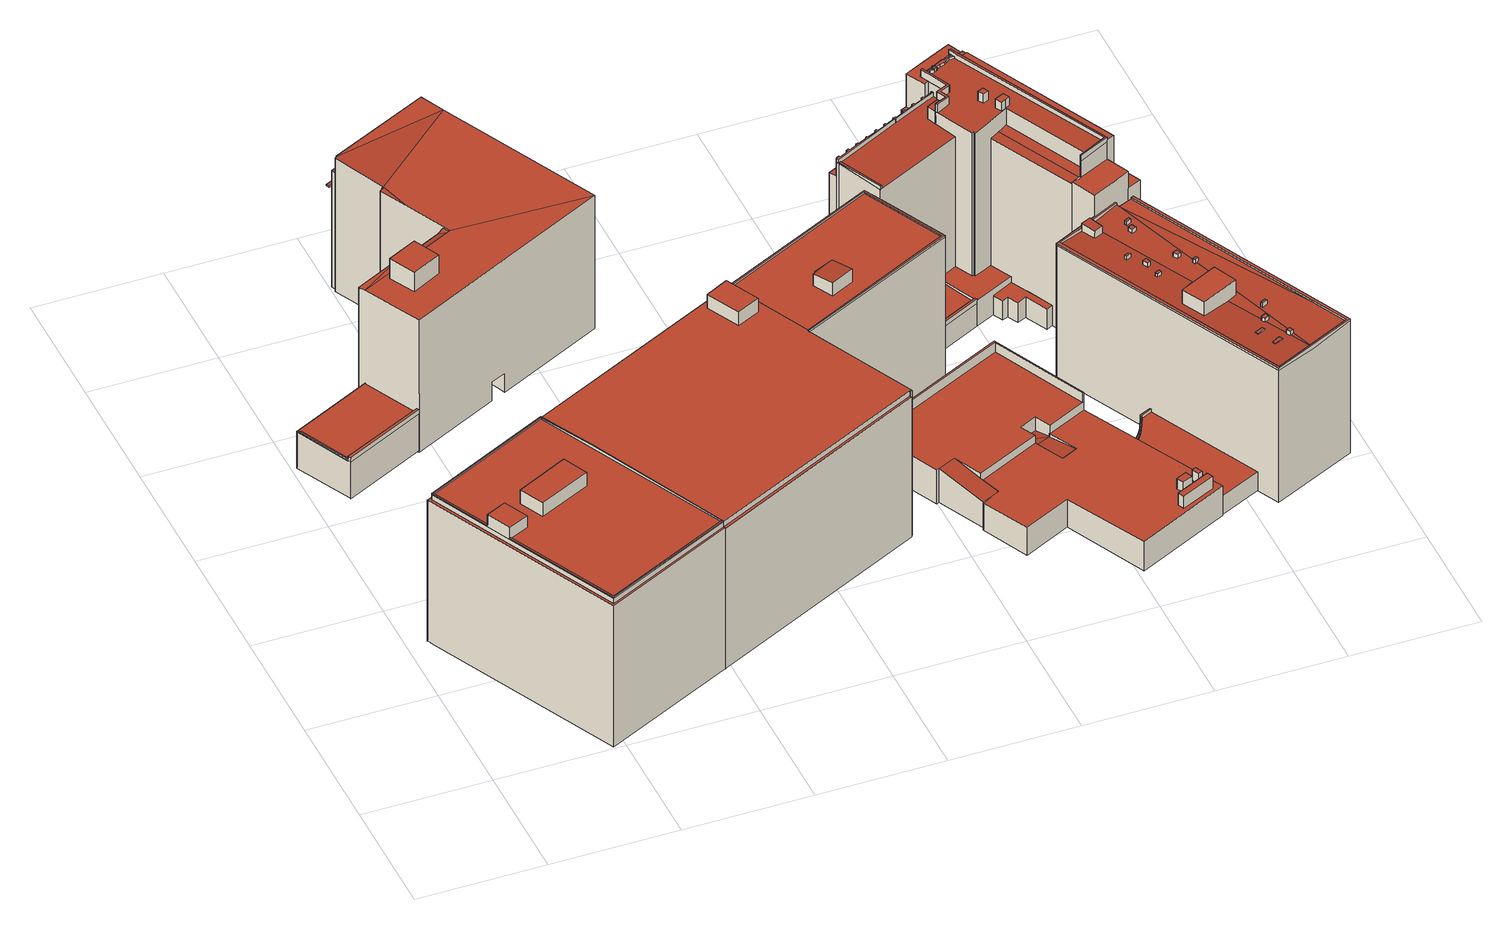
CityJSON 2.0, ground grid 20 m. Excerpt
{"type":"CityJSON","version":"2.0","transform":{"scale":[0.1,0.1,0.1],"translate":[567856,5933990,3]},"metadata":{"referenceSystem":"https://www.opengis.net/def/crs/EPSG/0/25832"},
"CityObjects":{
"building1":{"type":"Building","attributes":{"Grundfläche 2D":"801.345725","Grundhöhe NN":"3.437"},"geometry":[{"type":"Solid","lod":"3","boundaries":[[[[0,1,2,3,4,5]],[[6,7,0]],[[7,1,0]],[[8,7,6,9,10,11,12,13]],[[14,15,16,17]],[[18,19,20,21,22,23,24,25],[26,27,28,29]],[[30,31,32,33,34]],[[35,36,37,38,39,40,41,42,43,44,45,46]],[[47,48,3,2]],[[20,19,5,4]],[[0,5,19,18]],[[9,6,0,18,25]],[[10,9,25,24]],[[24,23,11,10]],[[49,50,13,12]],[[50,51,8,13]],[[51,52,1,7,8]],[[52,47,2,1]],[[17,16,26,29]],[[14,17,29,28]],[[15,14,28,27]],[[27,26,16,15]],[[31,21,20,4,3,32]],[[48,49,12,33,32,3]],[[12,11,23,22,30,34,33]],[[31,30,22,21]],[[45,44,53,54]],[[55,35,46,45,54,56]],[[57,58,38,37,36,35,55,59]],[[60,40,39,38,58,61]],[[41,40,60,62]],[[52,44,43,47]],[[49,48,47,43,42,50]],[[50,42,41,51]],[[52,51,41,62,53,44]],[[61,58,57,59,55,56,54,53,62,60]]]],"semantics":{"surfaces":[{"type":"RoofSurface"},{"type":"WallSurface"},{"type":"GroundSurface"}],"values":[[0,0,0,0,0,0,0,0,1,1,1,1,1,1,1,1,1,1,1,1,1,1,1,1,1,1,1,1,1,1,1,1,1,1,1,2]]}}]},
"building2":{"type":"Building","attributes":{"Grundfläche 2D":"142.630668","Grundhöhe NN":"3.582"},"children":["building2-1","building2-2"],"geometry":[{"type":"Solid","lod":"3","boundaries":[[[[63,64,65,66,67,68,69,70,71]],[[63,71,70,72,73]],[[64,63,73,74]],[[75,76,69,68,67,66,65,64,74,77]],[[70,69,76,72]],[[75,77,74,73,72,76]]]],"semantics":{"surfaces":[{"type":"RoofSurface"},{"type":"WallSurface"},{"type":"GroundSurface"}],"values":[[0,1,1,1,1,2]]}}]},
"building2-1":{"type":"BuildingInstallation","parents":["building2"],"geometry":[{"type":"MultiSurface","lod":"3","boundaries":[[[78,79,80,81]],[[81,80,82,66]],[[82,80,79,83,84]],[[66,67,78,81]]],"semantics":{"surfaces":[{"type":"RoofSurface"},{"type":"WallSurface"}],"values":[0,0,1,1]}}]},
"building2-2":{"type":"BuildingInstallation","parents":["building2"],"geometry":[{"type":"MultiSurface","lod":"3","boundaries":[[[85,86,87,88]],[[85,71,83,79,78,86]],[[67,68,69,87,86,78]],[[69,70,88,87]],[[70,71,85,88]]],"semantics":{"surfaces":[{"type":"RoofSurface"},{"type":"WallSurface"}],"values":[0,1,1,1,1]}}]},
"building3":{"type":"Building","attributes":{"Grundfläche 2D":"1343.329221","Grundhöhe NN":"3.470"},"geometry":[{"type":"Solid","lod":"3","boundaries":[[[[89,90,91,92]],[[93,94,95,96,52,51,97,98,99,100,101,102,103],[104,105,106,107]],[[108,41,40,109,110,111]],[[92,91,107,106]],[[89,92,106,105]],[[105,104,90,89]],[[104,107,91,90]],[[52,112,113,41,51]],[[51,41,108,97]],[[99,98,97,108,111,110]],[[99,110,114,115,100]],[[101,100,115,116]],[[102,101,116,117]],[[103,102,117,118]],[[93,103,118,119]],[[94,93,119,120]],[[95,94,120,121]],[[96,95,121,122]],[[52,96,122,112]],[[109,40,123,124]],[[109,124,114,110]],[[40,41,113,123]],[[114,124,123,113,112,122,121,120,119,118,117,116,115]]]],"semantics":{"surfaces":[{"type":"RoofSurface"},{"type":"WallSurface"},{"type":"GroundSurface"}],"values":[[0,0,0,1,1,1,1,1,1,1,1,1,1,1,1,1,1,1,1,1,1,1,2]]}}]},
"building4":{"type":"Building","attributes":{"Grundfläche 2D":"785.177639","Grundhöhe NN":"3.189"},"children":["building4-1"],"geometry":[{"type":"Solid","lod":"3","boundaries":[[[[125,126,127,128]],[[129,130,131,132]],[[129,132,133,134]],[[131,135,136]],[[136,137,138,131]],[[138,139,140,132,131]],[[141,142,143,140,139],[144,145,146,147,148,149,150]],[[141,151,152,142]],[[153,142,152]],[[154,155,156,157]],[[158,159,160,161]],[[162,163,164,165,166,167]],[[162,167,168]],[[145,144,150,149,126,125]],[[148,147,127,126,149]],[[128,127,147,146]],[[125,128,146,145]],[[161,160,169,170,171,172]],[[173,158,161,172,171,170,174,175]],[[158,173,175,174,176,159]],[[154,157,177,178]],[[155,154,178,179]],[[156,155,179,180]],[[181,182,183,184,185,186,163,162,168]],[[164,163,186,187]],[[134,159,176,188,129]],[[130,129,188,189]],[[131,130,189,190]],[[135,131,190,191]],[[136,135,191,192]],[[137,136,192,193]],[[137,193,194,195,181,168,167,139,138]],[[139,167,166,141]],[[141,166,165,151]],[[196,153,152,151,165,164,187]],[[143,142,153,196,197]],[[198,199,200,201,202,140,143,197]],[[156,180,169,160,133,132,140,202,177,157]],[[133,160,159,134]],[[185,184,203,204]],[[204,203,205,206,207,208]],[[207,206,199,198]],[[209,210,211,201,200,212]],[[210,209,195,194]],[[201,211,210,194,193,192,191,190,189,188,176,174,170,169,180,179,178,177,202]],[[185,204,208,207,198,197,196,187,186]],[[206,205,203,184,183,182,181,195,209,212,200,199]]]],"semantics":{"surfaces":[{"type":"RoofSurface"},{"type":"WallSurface"},{"type":"GroundSurface"},{"type":"OuterCeilingSurface"}],"values":[[0,0,0,0,0,0,0,0,0,0,0,0,0,1,1,1,1,1,1,1,1,1,1,1,1,1,1,1,1,1,1,1,1,1,1,1,1,1,1,1,1,1,1,1,2,2,3]]}}]},
"building4-1":{"type":"BuildingInstallation","parents":["building4"],"geometry":[{"type":"MultiSurface","lod":"3","boundaries":[[[213,173,172,214,215]],[[216,175,171,172,173,213]],[[171,217,214,172]],[[217,218,215,214]],[[218,216,213,215]],[[171,175,216,218,217]]],"semantics":{"surfaces":[{"type":"RoofSurface"},{"type":"WallSurface"},{"type":"OuterCeilingSurface"}],"values":[0,1,1,1,1,2]}}]},
"building5":{"type":"Building","attributes":{"Grundfläche 2D":"416.205429","Grundhöhe NN":"3.619"},"geometry":[{"type":"Solid","lod":"3","boundaries":[[[[219,220,221,222,223,224,225,226,227]],[[228,229,230,231,232]],[[228,232,233]],[[234,235,236,237],[238,239,240,241,242,243]],[[244,245,220,219]],[[246,244,219,227]],[[245,247,221,220]],[[247,236,222,221]],[[236,235,223,222]],[[235,234,224,223]],[[234,237,248,225,224]],[[248,249,226,225]],[[249,246,227,226]],[[232,231,238,243]],[[233,232,243,242]],[[228,233,242,241]],[[229,228,241,240]],[[230,229,240,239]],[[231,230,239,238]],[[237,236,247,250,251]],[[249,248,252,253]],[[248,237,251,252]],[[246,249,253,254]],[[244,246,254,255]],[[245,244,255,256]],[[247,245,256,250]],[[255,254,253,252,251,250,256]]]],"semantics":{"surfaces":[{"type":"RoofSurface"},{"type":"WallSurface"},{"type":"GroundSurface"}],"values":[[0,0,0,0,1,1,1,1,1,1,1,1,1,1,1,1,1,1,1,1,1,1,1,1,1,1,2]]}}]},
"building6":{"type":"Building","attributes":{"Grundfläche 2D":"929.506516","Grundhöhe NN":"3.513"},"children":["building6-1","building6-2","building6-3"],"geometry":[{"type":"Solid","lod":"3","boundaries":[[[[257,258,259,260,261,262]],[[263,264,265,266,267,268,269,270,271,272,273,274,275,276,277]],[[278,279,280,281,282,283,284,285,286,287,288,289,290]],[[291,265,292,280,279,293]],[[294,295,296,297]],[[298,299,297,300]],[[294,297,299]],[[301,302,262,261]],[[302,303,257,262]],[[303,288,258,257]],[[259,258,288,287]],[[260,259,287,286]],[[286,301,261,260]],[[293,279,304,305]],[[292,265,264]],[[306,268,267,266,291,293,305]],[[269,268,306,307]],[[270,269,307,308]],[[271,270,308,309]],[[272,271,309,310]],[[273,272,310,311]],[[274,300,297,275]],[[275,297,296,276]],[[276,296,295,277]],[[277,295,294,263]],[[291,266,265]],[[301,273,311,312,302]],[[303,302,312,313]],[[289,288,303,313,314]],[[290,289,314,315]],[[278,290,315,316]],[[278,316,304,279]],[[292,281,280]],[[281,292,264,263,282]],[[282,263,294,299,283]],[[283,299,298,284]],[[285,284,298,300,274]],[[301,286,285,274,273]],[[309,308,307,306,305,304,316,315,314,313,312,311,310]]]],"semantics":{"surfaces":[{"type":"RoofSurface"},{"type":"WallSurface"},{"type":"GroundSurface"}],"values":[[0,0,0,0,0,0,0,1,1,1,1,1,1,1,1,1,1,1,1,1,1,1,1,1,1,1,1,1,1,1,1,1,1,1,1,1,1,1,2]]}}]},
"building6-1":{"type":"BuildingInstallation","parents":["building6"],"geometry":[{"type":"MultiSurface","lod":"3","boundaries":[[[317,318,319,320]],[[320,319,321,322]],[[317,320,322,323]],[[318,317,323,324]],[[319,318,324,321]]],"semantics":{"surfaces":[{"type":"RoofSurface"},{"type":"WallSurface"}],"values":[0,1,1,1,1]}}]},
"building6-2":{"type":"BuildingInstallation","parents":["building6"],"geometry":[{"type":"MultiSurface","lod":"3","boundaries":[[[325,326,327,328]],[[326,325,329,330]],[[331,329,325,328]],[[330,332,327,326]],[[328,327,332,331]]],"semantics":{"surfaces":[{"type":"RoofSurface"},{"type":"WallSurface"}],"values":[0,1,1,1,1]}}]},
"building6-3":{"type":"BuildingInstallation","parents":["building6"],"geometry":[{"type":"MultiSurface","lod":"3","boundaries":[[[333,334,335,336]],[[336,335,337,338]],[[333,336,338,339]],[[334,333,339,340]],[[335,334,340,337]]],"semantics":{"surfaces":[{"type":"RoofSurface"},{"type":"WallSurface"}],"values":[0,1,1,1,1]}}]},
"building7":{"type":"Building","attributes":{"Grundfläche 2D":"132.238776","Grundhöhe NN":"3.675"},"children":["building7-1"],"geometry":[{"type":"Solid","lod":"3","boundaries":[[[[341,342,343,344,345,346,347,348,349,350,351,352,353,354,355]],[[341,355,356,357]],[[342,341,357,358]],[[343,342,358,359]],[[344,343,359,360]],[[345,344,360,361]],[[346,345,361,362]],[[347,346,362,363]],[[348,347,363,364]],[[349,348,364,365]],[[350,349,365,366]],[[352,351,350,366,367]],[[353,352,367,368]],[[355,354,353,368,356]],[[363,362,361,360,359,358,357,356,368,367,366,365,364]]]],"semantics":{"surfaces":[{"type":"RoofSurface"},{"type":"WallSurface"},{"type":"GroundSurface"}],"values":[[0,1,1,1,1,1,1,1,1,1,1,1,1,1,2]]}}]},
"building7-1":{"type":"BuildingInstallation","parents":["building7"],"geometry":[{"type":"MultiSurface","lod":"3","boundaries":[[[369,370,371,372,373,374,375,376,377,378,379,380,381,382,383,384,385,386,387,388,389,390]],[[355,341,379,378]],[[341,342,380,379]],[[342,343,381,380]],[[343,344,382,381]],[[344,345,383,382]],[[345,346,384,383]],[[346,347,385,384]],[[347,348,386,385]],[[348,349,387,386]],[[349,350,388,387]],[[350,351,389,388]],[[391,369,390,389,351,392]],[[370,369,391,393]],[[371,370,393,394]],[[372,371,394,395]],[[395,396,373,372]],[[396,397,374,373]],[[375,374,397,398]],[[376,375,398,399]],[[399,354,377,376]],[[354,355,378,377]]],"semantics":{"surfaces":[{"type":"RoofSurface"},{"type":"WallSurface"}],"values":[0,1,1,1,1,1,1,1,1,1,1,1,1,1,1,1,1,1,1,1,1,1]}}]},
"building8":{"type":"Building","attributes":{"Grundfläche 2D":"644.339561","Grundhöhe NN":"3.452"},"children":["building8-1","building8-2","building8-3","building8-4","building8-5","building8-6","building8-7","building8-8","building8-9"],"geometry":[{"type":"MultiSurface","lod":"3","boundaries":[[[400,401,402,403,404,405,406,407,408,409,410,411,412,413,414]],[[415,416,417,418]],[[419,420,421,422,423,424,425,426,427,428,429,430,431,432,433]],[[434,435,436,437,438,439,440,441,442,443,444]],[[445,446,447,448,449]],[[450,451,452,453,454,455]],[[453,452,454]],[[456,457,458]],[[459,460,461,462,463,464,465,466,458,457,467,468,469,470,471,472,473,474,475,476,477,478,479,480,481,482,483,484,485,486,487,488,489,490,491,453,454,452,492,493,494]],[[495,496,497,498,499,500]],[[501,502,503,504,505,506,507,508,509,510,511,512,513,514,515,516,517,518,519,520,521,522,523,524,525,526,527,528,529,530,531,532,533,534,535,536,537,538,539,540,541,542,543,544,545,546,547,548,549,550,551,552,553,554,555]],[[556,557,558,559,560,561,562,563,564,565,566,567,568,569,570,571,572,573,574,575,576,577,578,579,580,581,582,583,584,585,586,587,588,589,590,591,592,593,594,595,596,597,598,599,600,601,602,603,604,605,606]],[[607,608,609,610,611,612,613,614]],[[615,616,617,618,619,620,621,622]],[[623,624,625,626]],[[625,627,628,626]],[[406,405,425,424]],[[424,406,424,629]],[[406,424,445,449,408,407]],[[409,408,449,448,558,557]],[[557,556,410,409]],[[630,474,413,412,631]],[[632,631,412,411,410,556,633]],[[473,634,635,636,401,400,414]],[[402,428,427,403]],[[404,403,427,426]],[[419,433,418,417,637,615]],[[432,638,415,418,433]],[[638,639,416,415]],[[640,641,436,435]],[[437,436,641,450,642,643,644,454,453,491,490,489,441,440,439,438]],[[489,488,645,442,441]],[[645,646,443,442]],[[637,417,444,443,646]],[[647,648,640,435,434,444,417,416,639,649]],[[606,605,650,651]],[[606,651,652,633,556]],[[653,560,559,558,448,447,654]],[[561,560,653,655]],[[422,421,656,657]],[[423,422,657,658]],[[445,424,423,658,659,446]],[[447,446,659,654]],[[660,631,632,633,652,661]],[[630,631,660,662]],[[663,636,635,634,664,665]],[[421,420,666,656]],[[497,496,495,614,613]],[[614,495,667,668,607]],[[484,611,610,485]],[[623,626,628,487,486,609,608]],[[485,610,609,486]],[[487,628,627,488]],[[645,488,627,625,617]],[[645,617,616,646]],[[646,616,615,637]],[[429,428,402,640,648,647,669,431,430]],[[641,640,402,401]],[[641,401,636,663,670,450]],[[465,464,671,672]],[[469,468,673,674]],[[604,540,539,538,476,475,474,630,662,650,605]],[[451,450,670,675]],[[493,492,676,677]],[[456,458,678,679]],[[468,467,680,673]],[[452,451,675,681]],[[492,452,681,676]],[[459,494,493,677,682]],[[458,466,683,678]],[[460,459,682,684]],[[461,460,684,685]],[[671,464,463,462,461,685,686]],[[466,465,672,683]],[[467,456,679,680]],[[456,467,457]],[[470,469,674,687]],[[688,472,471,470,687,689]],[[473,472,688,664]],[[664,634,473]],[[477,476,538,537,478]],[[480,479,478,537,536,535]],[[534,482,481,480,535]],[[612,611,484,483,482,534,533,532]],[[500,499,498,690,691]],[[495,500,691,667]],[[692,619,618,617,625,624,693]],[[620,619,692,694]],[[621,620,694,666,420,622]],[[622,420,419,615]],[[693,624,623,608,607,668]],[[540,604,603,541]],[[541,603,602,542]],[[544,543,542,602,601,600]],[[544,600,599,545]],[[545,599,598,546]],[[546,598,597,547]],[[547,597,596,548]],[[548,596,595,549]],[[549,595,594,550]],[[550,594,593,551]],[[551,593,592,552]],[[552,592,591,553]],[[553,591,590,554]],[[554,590,589,555]],[[555,589,588,501]],[[501,588,587,502]],[[502,587,586,503]],[[503,586,585,504]],[[504,585,584,505]],[[505,584,583,506]],[[506,583,582,507]],[[507,582,581,508]],[[508,581,580,509]],[[509,580,579,510]],[[510,579,578,511]],[[511,578,577,512]],[[512,577,576,513]],[[513,576,575,514]],[[514,575,574,515]],[[515,574,573,516]],[[516,573,572,517]],[[517,572,571,518]],[[518,571,570,519]],[[519,570,569,520]],[[520,569,568,521]],[[521,568,567,522]],[[522,567,566,523]],[[523,566,565,524]],[[524,565,564,525]],[[525,564,563,526]],[[528,527,526,563,562,561]],[[529,528,561,655,695]],[[529,695,690,498,530]],[[613,612,532,531,530,498,497]],[[655,653,654,659,658,657,656,666,694,692,693,668,667,691,690,695],[663,665,664,688,689,687,674,673,680,679,678,683,672,671,686,685,684,682,677,676,681,675,670],[660,661,652,651,650,662]]],"semantics":{"surfaces":[{"type":"RoofSurface"},{"type":"WallSurface"},{"type":"GroundSurface"}],"values":[0,0,0,0,0,0,0,0,0,0,0,0,0,0,0,0,1,1,1,1,1,1,1,1,1,1,1,1,1,1,1,1,1,1,1,1,1,1,1,1,1,1,1,1,1,1,1,1,1,1,1,1,1,1,1,1,1,1,1,1,1,1,1,1,1,1,1,1,1,1,1,1,1,1,1,1,1,1,1,1,1,1,1,1,1,1,1,1,1,1,1,1,1,1,1,1,1,1,1,1,1,1,1,1,1,1,1,1,1,1,1,1,1,1,1,1,1,1,1,1,1,1,1,1,1,1,1,1,1,1,1,1,1,1,1,2]}}]},
"building8-1":{"type":"BuildingInstallation","parents":["building8"],"geometry":[{"type":"MultiSurface","lod":"3","boundaries":[[[638,696,649,639]],[[425,405,696,638,432]],[[647,649,696,405,404,426,430]],[[647,430,431,669]]],"semantics":{"surfaces":[{"type":"RoofSurface"},{"type":"WallSurface"}],"values":[0,1,1,1]}}]},
"building8-2":{"type":"BuildingInstallation","parents":["building8"],"geometry":[{"type":"MultiSurface","lod":"3","boundaries":[[[697,698,699,700,701,702,703,704,705,706,707,708,709,710,711,712,713,714,644,643,642,715,716,717,718,719,720,721,722,723,724,725,726,727,728,729]],[[730,731,702,701]],[[731,732,733,734,705,704,703,702]],[[734,735,736,707,706,705]],[[736,737,708,707]],[[737,738,739,710,709,708]],[[739,740,741,712,711,710]],[[741,742,713,712]],[[742,743,714,713]],[[743,454,644,714]],[[450,451,715,642]],[[451,452,716,715]],[[452,492,717,716]],[[492,493,718,717]],[[494,459,719,718,493]],[[459,460,720,719]],[[460,461,721,720]],[[461,462,463,464,723,722,721]],[[465,724,723,464]],[[465,466,725,724]],[[466,458,726,725]],[[458,456,727,726]],[[457,467,728,727,456]],[[467,468,729,728]],[[468,469,697,729]],[[469,470,698,697]],[[470,471,472,700,699,698]]],"semantics":{"surfaces":[{"type":"RoofSurface"},{"type":"WallSurface"}],"values":[0,1,1,1,1,1,1,1,1,1,1,1,1,1,1,1,1,1,1,1,1,1,1,1,1,1,1]}}]},
"building8-3":{"type":"BuildingInstallation","parents":["building8"],"geometry":[{"type":"MultiSurface","lod":"3","boundaries":[[[744,745,746,747,748]],[[749,750,746,745]],[[750,751,747,746]],[[751,752,748,747]],[[744,748,752,753]],[[753,749,745,744]]],"semantics":{"surfaces":[{"type":"RoofSurface"},{"type":"WallSurface"}],"values":[0,1,1,1,1,1]}}]},
"building8-4":{"type":"BuildingInstallation","parents":["building8"],"geometry":[{"type":"MultiSurface","lod":"3","boundaries":[[[754,755,756,757,758]],[[759,760,756,755]],[[761,757,756,760]],[[761,762,763,754,758,757]],[[763,759,755,754]]],"semantics":{"surfaces":[{"type":"RoofSurface"},{"type":"WallSurface"}],"values":[0,1,1,1,1]}}]},
"building8-5":{"type":"BuildingInstallation","parents":["building8"],"geometry":[{"type":"MultiSurface","lod":"3","boundaries":[[[764,765,766,767,768,769,770,771,772,773,774,775,776,777,778,779,780,781,782,783,784,785]],[[483,770,769,786,482]],[[770,483,787,788,789,773,772,771]],[[790,791,775,774,773,789]],[[792,777,776,775,791,793]],[[778,777,792,794]],[[794,795,779,778]],[[795,796,797,798,730,701,783,782,781,780,779]],[[784,783,701,700,472,473]],[[414,784,473]],[[414,413,785,784]],[[474,475,476,765,764,785,413]],[[477,478,766,765,476]],[[478,479,480,768,767,766]],[[480,481,786,769,768]]],"semantics":{"surfaces":[{"type":"RoofSurface"},{"type":"WallSurface"}],"values":[0,1,1,1,1,1,1,1,1,1,1,1,1,1,1]}}]},
"building8-6":{"type":"BuildingInstallation","parents":["building8"],"geometry":[{"type":"MultiSurface","lod":"3","boundaries":[[[799,800,801,802]],[[801,614,495,496,802]],[[799,802,496,499]],[[800,799,499,500]],[[495,614,801,800,500]]],"semantics":{"surfaces":[{"type":"RoofSurface"},{"type":"WallSurface"}],"values":[0,1,1,1,1]}}]},
"building8-7":{"type":"BuildingInstallation","parents":["building8"],"geometry":[{"type":"MultiSurface","lod":"3","boundaries":[[[479,803,804,786,481,480]],[[804,803,479,536,805,806]],[[534,482,786,804,806]],[[535,480,481,482,534]],[[536,479,480,535]]],"semantics":{"surfaces":[{"type":"RoofSurface"},{"type":"WallSurface"}],"values":[0,1,1,1,1]}}]},
"building8-8":{"type":"BuildingInstallation","parents":["building8"],"geometry":[{"type":"MultiSurface","lod":"3","boundaries":[[[807,808,809,810]],[[530,808,807,529]],[[530,531,809,808]],[[531,811,810,809]]],"semantics":{"surfaces":[{"type":"RoofSurface"},{"type":"WallSurface"}],"values":[0,1,1,1]}}]},
"building8-9":{"type":"BuildingInstallation","parents":["building8"],"geometry":[{"type":"MultiSurface","lod":"3","boundaries":[[[812,813,814,815,816,817,818,819,820,821,822,823,824,825,826,827,828,829,830,831,832,833,834,835,836,837,838,839,840,841,842,843,844,845,846,847,848,849,850,851,852,853,854,855,856,857,858,859,860,861,862,863,864,865,866]],[[540,820,819,539]],[[821,820,540,541]],[[541,542,822,821]],[[542,543,544,824,823,822]],[[544,545,825,824]],[[826,825,545,546]],[[546,547,827,826]],[[828,827,547,548]],[[548,549,829,828]],[[830,829,549,550]],[[550,551,831,830]],[[551,552,832,831]],[[552,553,833,832]],[[553,554,834,833]],[[554,555,835,834]],[[836,835,555,501]],[[501,502,837,836]],[[502,503,838,837]],[[503,504,839,838]],[[504,505,840,839]],[[505,506,841,840]],[[506,507,842,841]],[[507,508,843,842]],[[844,843,508,509]],[[509,510,845,844]],[[846,845,510,511]],[[511,512,847,846]],[[848,847,512,513]],[[513,514,849,848]],[[514,515,850,849]],[[515,516,851,850]],[[852,851,516,517]],[[517,518,853,852]],[[518,519,854,853]],[[519,520,855,854]],[[520,521,856,855]],[[857,856,521,522]],[[522,523,858,857]],[[523,524,859,858]],[[860,859,524,525]],[[525,526,861,860]],[[526,527,528,863,862,861]],[[528,529,807,864,863]],[[807,810,811,867,866,865,864]],[[866,867,868,812]],[[868,869,870,871,872,873,874,539,819,818,817,816,815,814,813,812]]],"semantics":{"surfaces":[{"type":"RoofSurface"},{"type":"WallSurface"}],"values":[0,1,1,1,1,1,1,1,1,1,1,1,1,1,1,1,1,1,1,1,1,1,1,1,1,1,1,1,1,1,1,1,1,1,1,1,1,1,1,1,1,1,1,1,1,1,1]}}]},
"building9":{"type":"Building","attributes":{"Grundfläche 2D":"16.770927","Grundhöhe NN":"3.617"},"geometry":[{"type":"Solid","lod":"3","boundaries":[[[[875,876,877,878,879,880,881,882]],[[883,884,878,877]],[[884,885,879,878]],[[885,886,880,879]],[[886,887,881,880]],[[887,888,882,881]],[[888,889,875,882]],[[889,890,876,875]],[[890,883,877,876]],[[886,885,884,883,890,889,888,887]]]],"semantics":{"surfaces":[{"type":"RoofSurface"},{"type":"WallSurface"},{"type":"GroundSurface"}],"values":[[0,1,1,1,1,1,1,1,1,2]]}}]},
"building10":{"type":"Building","attributes":{"Grundfläche 2D":"608.323959","Grundhöhe NN":"3.638"},"children":["building10-1","building10-2","building10-3","building10-4","building10-5","building10-6","building10-7","building10-8","building10-9","building10-10","building10-11","building10-12","building10-13","building10-14","building10-15","building10-16","building10-17","building10-18"],"geometry":[{"type":"MultiSurface","lod":"3","boundaries":[[[891,892,893,894,895,896,897,898,899,900,901,902,903,904,905,906,907]],[[908,909,910,911]],[[912,913,914]],[[915,916,917,918,919,920,921,922,923,913,924,925,926,927]],[[913,923,922,921,928,914]],[[929,930,931,932,933,921,920,919,918,917,916,934,935,936,937,926,925,938,939,940]],[[941,912,895,894]],[[912,914,896,895]],[[897,896,914,928]],[[928,921,933,932,899,898,897]],[[930,929,900,899,932,931]],[[942,941,894,893]],[[915,927,910,909]],[[900,929,940,901]],[[924,905,904,903,902,939,938,925]],[[906,905,924,943]],[[906,943,944,945,946,891,907]],[[946,947,892,891]],[[935,908,911,937,936]],[[892,947,948,942,893]],[[916,915,909,908,935,934]],[[937,911,910,927,926]],[[949,913,912,941,950,951]],[[952,946,945,944,943,953,954]],[[943,924,913,949,953]],[[947,946,952,955]],[[942,948,947,955,956]],[[941,942,956,950]],[[949,951,950,956,955,952,954,953]]],"semantics":{"surfaces":[{"type":"RoofSurface"},{"type":"WallSurface"},{"type":"GroundSurface"}],"values":[0,0,0,0,0,0,1,1,1,1,1,1,1,1,1,1,1,1,1,1,1,1,1,1,1,1,1,1,2]}}]},
"building10-1":{"type":"BuildingInstallation","parents":["building10"],"geometry":[{"type":"MultiSurface","lod":"3","boundaries":[[[957,958,959,960]],[[960,959,961,962]],[[957,960,962,963]],[[958,957,963,964]],[[959,958,964,961]]],"semantics":{"surfaces":[{"type":"RoofSurface"},{"type":"WallSurface"}],"values":[0,1,1,1,1]}}]},
"building10-2":{"type":"BuildingInstallation","parents":["building10"],"geometry":[{"type":"MultiSurface","lod":"3","boundaries":[[[965,966,967,968]],[[968,967,969,970]],[[965,968,970,971]],[[966,965,971,972]],[[967,966,972,969]]],"semantics":{"surfaces":[{"type":"RoofSurface"},{"type":"WallSurface"}],"values":[0,1,1,1,1]}}]},
"building10-3":{"type":"BuildingInstallation","parents":["building10"],"geometry":[{"type":"MultiSurface","lod":"3","boundaries":[[[973,974,975,976]],[[976,975,977,978]],[[973,976,978,979]],[[974,973,979,980]],[[975,974,980,977]]],"semantics":{"surfaces":[{"type":"RoofSurface"},{"type":"WallSurface"}],"values":[0,1,1,1,1]}}]},
"building10-4":{"type":"BuildingInstallation","parents":["building10"],"geometry":[{"type":"MultiSurface","lod":"3","boundaries":[[[981,982,983,984]],[[984,983,985,986]],[[981,984,986,987]],[[982,981,987,988]],[[983,982,988,985]]],"semantics":{"surfaces":[{"type":"RoofSurface"},{"type":"WallSurface"}],"values":[0,1,1,1,1]}}]},
"building10-5":{"type":"BuildingInstallation","parents":["building10"],"geometry":[{"type":"MultiSurface","lod":"3","boundaries":[[[989,990,991,992]],[[992,991,993,994]],[[989,992,994,995]],[[990,989,995,996]],[[991,990,996,993]]],"semantics":{"surfaces":[{"type":"RoofSurface"},{"type":"WallSurface"}],"values":[0,1,1,1,1]}}]},
"building10-6":{"type":"BuildingInstallation","parents":["building10"],"geometry":[{"type":"MultiSurface","lod":"3","boundaries":[[[997,998,999,1000]],[[1000,999,1001,1002]],[[997,1000,1002,1003]],[[998,997,1003,1004]],[[999,998,1004,1001]]],"semantics":{"surfaces":[{"type":"RoofSurface"},{"type":"WallSurface"}],"values":[0,1,1,1,1]}}]},
"building10-7":{"type":"BuildingInstallation","parents":["building10"],"geometry":[{"type":"MultiSurface","lod":"3","boundaries":[[[1005,1006,1007,1008,1009]],[[1010,1011,1008,1007]],[[1010,1007,1006,1012,923]],[[1011,922,1013,1005,1009,1008]],[[1013,1012,1006,1005]]],"semantics":{"surfaces":[{"type":"RoofSurface"},{"type":"WallSurface"}],"values":[0,1,1,1,1]}}]},
"building10-8":{"type":"BuildingInstallation","parents":["building10"],"geometry":[{"type":"MultiSurface","lod":"3","boundaries":[[[1014,1015,1016,1017]],[[1017,1016,1018,1019]],[[1014,1017,1019,1020]],[[1015,1014,1020,1021]],[[1016,1015,1021,1018]]],"semantics":{"surfaces":[{"type":"RoofSurface"},{"type":"WallSurface"}],"values":[0,1,1,1,1]}}]},
"building10-9":{"type":"BuildingInstallation","parents":["building10"],"geometry":[{"type":"MultiSurface","lod":"3","boundaries":[[[1022,1023,1024,1025]],[[1025,1024,1026,1027]],[[1022,1025,1027,1028]],[[1023,1022,1028,1029]],[[1024,1023,1029,1026]]],"semantics":{"surfaces":[{"type":"RoofSurface"},{"type":"WallSurface"}],"values":[0,1,1,1,1]}}]},
"building10-10":{"type":"BuildingInstallation","parents":["building10"],"geometry":[{"type":"MultiSurface","lod":"3","boundaries":[[[1030,1031,1032,1033]],[[1033,1032,1034,1035]],[[1030,1033,1035,1036]],[[1031,1030,1036,1037]],[[1032,1031,1037,1034]]],"semantics":{"surfaces":[{"type":"RoofSurface"},{"type":"WallSurface"}],"values":[0,1,1,1,1]}}]},
"building10-11":{"type":"BuildingInstallation","parents":["building10"],"geometry":[{"type":"MultiSurface","lod":"3","boundaries":[[[1038,1039,1040,1041]],[[1040,1039,1042,1043]],[[1041,1040,1043,1044]],[[1038,1041,1044,1045]],[[1039,1038,1045,1042]]],"semantics":{"surfaces":[{"type":"RoofSurface"},{"type":"WallSurface"}],"values":[0,1,1,1,1]}}]},
"building10-12":{"type":"BuildingInstallation","parents":["building10"],"geometry":[{"type":"MultiSurface","lod":"3","boundaries":[[[1046,1047,1048,1049]],[[1049,1048,1050,1051]],[[1046,1049,1051,1052]],[[1047,1046,1052,1053]],[[1048,1047,1053,1050]]],"semantics":{"surfaces":[{"type":"RoofSurface"},{"type":"WallSurface"}],"values":[0,1,1,1,1]}}]},
"building10-13":{"type":"BuildingInstallation","parents":["building10"],"geometry":[{"type":"MultiSurface","lod":"3","boundaries":[[[1054,1055,1056,1057]],[[1057,1056,1058,1059]],[[1054,1057,1059,1060]],[[1055,1054,1060,1061]],[[1056,1055,1061,1058]]],"semantics":{"surfaces":[{"type":"RoofSurface"},{"type":"WallSurface"}],"values":[0,1,1,1,1]}}]},
"building10-14":{"type":"BuildingInstallation","parents":["building10"],"geometry":[{"type":"MultiSurface","lod":"3","boundaries":[[[1062,1063,1064,1065]],[[1066,1067,1062,1065]],[[920,1068,1063,1062,1067]],[[1068,1069,1064,1063]],[[919,1066,1065,1064,1069]]],"semantics":{"surfaces":[{"type":"RoofSurface"},{"type":"WallSurface"}],"values":[0,1,1,1,1]}}]},
"building10-15":{"type":"BuildingInstallation","parents":["building10"],"geometry":[{"type":"MultiSurface","lod":"3","boundaries":[[[1070,1071,1072,1073,1074]],[[918,1075,1072,1071,1076]],[[1075,1077,1073,1072]],[[1077,917,1078,1070,1074,1073]],[[1078,1076,1071,1070]]],"semantics":{"surfaces":[{"type":"RoofSurface"},{"type":"WallSurface"}],"values":[0,1,1,1,1]}}]},
"building10-16":{"type":"BuildingInstallation","parents":["building10"],"geometry":[{"type":"MultiSurface","lod":"3","boundaries":[[[1079,1080,1081,1082]],[[1082,1081,1083,1084]],[[1079,1082,1084,1085]],[[1080,1079,1085,1086]],[[1081,1080,1086,1083]]],"semantics":{"surfaces":[{"type":"RoofSurface"},{"type":"WallSurface"}],"values":[0,1,1,1,1]}}]},
"building10-17":{"type":"BuildingInstallation","parents":["building10"],"geometry":[{"type":"MultiSurface","lod":"3","boundaries":[[[1087,1088,1089,1090]],[[1091,1092,1087,1090]],[[1093,1088,1087,1092]],[[1093,1094,1089,1088]],[[1090,1089,1094,1091]]],"semantics":{"surfaces":[{"type":"RoofSurface"},{"type":"WallSurface"}],"values":[0,1,1,1,1]}}]},
"building10-18":{"type":"BuildingInstallation","parents":["building10"],"geometry":[{"type":"MultiSurface","lod":"3","boundaries":[[[1095,1096,1097,1098,1099]],[[902,901,1096,1095]],[[1100,1097,1096,901,940]],[[1101,1102,1098,1097,1100]],[[1102,1103,939,902,1095,1099,1098]]],"semantics":{"surfaces":[{"type":"RoofSurface"},{"type":"WallSurface"}],"values":[0,1,1,1,1]}}]}
},
"vertices":[
[240,408,267],[241,411,267],[37,313,267],[82,219,267],[84,220,267],[40,312,267],[281,323,270],[282,324,270],[388,104,267],[386,105,267],[185,9,267],[102,182,267],[100,181,267],[184,6,267],[243,249,289],[225,288,289],[143,248,289],[161,210,289],[240,408,265],[40,312,265],[84,220,265],[114,234,265],[132,196,265],[102,182,265],[185,9,265],[386,105,265],[143,248,265],[225,288,265],[243,249,265],[161,210,265],[132,196,286],[114,234,286],[82,219,286],[100,181,286],[102,182,286],[31,314,256],[34,309,256],[34,308,256],[182,1,256],[388,100,256],[390,100,256],[388,104,256],[184,6,256],[37,313,256],[241,411,256],[239,414,256],[37,317,256],[37,313,265],[82,219,265],[100,181,265],[184,6,265],[388,104,265],[241,411,265],[241,411,4],[239,414,4],[31,314,4],[37,317,4],[34,308,4],[182,1,4],[34,309,4],[390,100,4],[388,100,4],[388,104,4],
[135,793,71],[7,731,71],[7,730,71],[8,729,71],[48,645,71],[50,642,71],[50,640,71],[178,702,71],[176,706,71],[178,702,6],[135,793,6],[7,731,6],[50,642,6],[50,640,6],[7,730,6],
[48,645,74],[50,646,74],[12,725,74],[10,724,74],[9,730,71],[50,646,71],[12,725,71],
[176,706,79],[48,645,79],[50,640,79],[178,702,79],
[572,494,289],[608,511,289],[582,564,289],[546,546,289],[591,578,265],[589,583,265],[585,581,265],[587,577,265],[736,271,265],[737,270,265],[737,269,265],[740,271,265],[656,446,265],[657,447,265],[594,579,265],[608,511,265],[572,494,265],[546,546,265],[582,564,265],[736,271,256],[738,268,256],[737,269,256],[737,270,256],[241,411,5],[388,104,5],[737,269,5],[740,271,5],[656,446,5],[657,447,5],[594,579,5],[591,578,5],[589,583,5],[585,581,5],[587,577,5],[390,100,5],[738,268,5],
[222,827,273],[176,804,273],[197,763,273],[242,786,273],[209,1075,241],[205,1073,241],[244,993,237],[384,1114,240],[366,1152,240],[208,1076,241],[241,992,237],[242,990,237],[237,987,237],[257,945,237],[294,870,237],[507,861,240],[213,831,237],[135,793,237],[178,702,240],[211,821,237],[222,827,237],[242,786,239],[197,763,239],[195,765,239],[176,804,237],[210,821,237],[208,841,237],[205,840,237],[129,803,237],[390,1117,52],[373,1153,52],[367,1150,52],[384,1114,52],[204,1084,210],[208,1076,210],[366,1152,210],[362,1160,210],[278,877,230],[204,841,230],[205,840,230],[208,841,230],[213,831,234],[294,870,234],[288,882,234],[366,1152,2],[362,1160,2],[362,1160,183],[362,1160,185],[204,1084,185],[204,1084,2],[204,1084,183],[208,1076,2],[384,1114,2],[390,1117,2],[373,1153,2],[367,1150,2],[288,882,36],[280,878,36],[278,877,36],[262,869,36],[262,869,2],[204,841,2],[205,840,2],[209,1075,2],[205,1073,2],[244,993,2],[241,992,2],[242,990,2],[237,987,2],[285,888,2],[285,888,36],[129,803,2],[178,702,2],[314,768,2],[314,768,36],[338,779,36],[338,779,2],[507,861,2],[268,858,36],[268,858,2],[271,852,36],[309,778,36],[309,778,2],[271,852,2],[297,865,36],[297,865,2],[333,791,2],[333,791,36],
[200,1082,185],[359,1165,185],[197,1087,185],[200,1082,183],[359,1165,183],[197,1087,183],
[857,673,267],[844,699,267],[594,579,267],[595,576,267],[843,696,267],[906,567,267],[656,446,267],[657,444,267],[910,565,267],[705,539,284],[701,537,284],[717,505,287],[754,523,287],[737,556,284],[705,541,284],[906,567,264],[843,696,264],[595,576,264],[657,447,264],[754,523,264],[717,505,264],[701,537,264],[705,539,264],[705,541,264],[737,556,264],[857,673,264],[844,699,264],[910,565,264],[594,579,264],[656,446,264],[657,444,264],[594,579,6],[657,447,6],[656,446,6],[657,444,6],[910,565,6],[857,673,6],[844,699,6],
[758,432,83],[760,430,83],[971,530,83],[1041,381,83],[1043,382,83],[971,534,83],[953,340,52],[851,291,52],[863,267,53],[866,260,53],[839,247,53],[836,245,53],[871,170,55],[946,206,55],[1008,77,58],[1155,148,58],[1043,382,52],[980,352,52],[979,352,52],[1001,306,53],[975,293,53],[798,322,66],[802,324,66],[830,337,66],[851,291,66],[953,340,66],[941,364,66],[968,377,66],[980,352,66],[1041,381,66],[971,530,66],[760,430,66],[775,398,66],[764,393,66],[866,260,51],[851,291,57],[839,247,51],[953,340,46],[975,293,52],[1001,306,52],[979,352,46],[968,377,42],[941,364,42],[980,352,46],[1043,382,66],[971,534,66],[758,432,66],[802,324,5],[839,247,5],[836,245,5],[871,170,5],[946,206,5],[1008,77,5],[1155,148,5],[1043,382,5],[971,534,5],[758,432,5],[775,398,5],[764,393,5],[798,322,5],
[1132,168,76],[1127,179,76],[1121,176,76],[1126,165,76],[1121,176,57],[1126,165,57],[1132,168,57],[1127,179,57],
[1136,158,79],[1082,133,79],[1086,123,79],[1140,148,79],[1136,158,58],[1082,133,58],[1140,148,58],[1086,123,58],
[1099,156,76],[1115,163,76],[1110,174,76],[1094,167,76],[1110,174,57],[1094,167,57],[1099,156,57],[1115,163,57],
[1114,350,40],[1112,343,40],[1109,337,40],[1106,331,40],[1103,325,40],[1100,319,40],[1096,313,40],[1092,308,40],[1088,303,40],[1083,298,40],[1085,295,40],[1155,148,40],[1220,178,40],[1133,356,40],[1132,358,40],[1132,358,7],[1114,350,7],[1112,343,7],[1109,337,7],[1106,331,7],[1103,325,7],[1100,319,7],[1096,313,7],[1092,308,7],[1088,303,7],[1083,298,7],[1155,148,7],[1220,178,7],
[1094,307,45],[1098,312,45],[1102,318,45],[1105,324,45],[1108,330,45],[1111,336,45],[1114,343,45],[1115,347,45],[1133,356,45],[1132,358,45],[1114,350,45],[1112,343,45],[1109,337,45],[1106,331,45],[1103,325,45],[1100,319,45],[1096,313,45],[1092,308,45],[1088,303,45],[1083,298,45],[1085,295,45],[1090,301,45],[1094,307,40],[1090,301,40],[1098,312,40],[1102,318,40],[1105,324,40],[1108,330,40],[1111,336,40],[1114,343,40],[1115,347,40],
[1042,876,312],[1044,877,312],[1047,878,312],[1050,880,312],[1055,870,312],[1063,875,312],[1052,899,312],[1007,878,312],[974,862,312],[989,832,312],[996,835,312],[992,844,312],[989,850,312],[991,851,312],[994,853,312],[1067,868,317],[1055,862,317],[1174,616,317],[1186,622,317],[1174,616,253],[1191,580,253],[1213,590,253],[1065,898,253],[1062,904,253],[1052,899,253],[1063,875,253],[1055,870,253],[1050,880,253],[1047,878,253],[1048,875,253],[1051,869,253],[1055,862,253],[1067,868,253],[1186,622,253],[1048,875,322],[1047,878,322],[1044,877,322],[1046,872,322],[1049,866,322],[1051,861,322],[1052,859,322],[1170,617,322],[1125,595,322],[1126,593,322],[1174,616,322],[1007,878,253],[965,858,253],[975,834,253],[985,839,253],[974,862,253],[1045,874,313],[1043,873,313],[1044,870,313],[1049,866,313],[1048,867,313],[1046,872,313],[1011,859,310],[1011,858,310],[1013,860,311],[1030,868,312],[1027,867,312],[1028,866,312],[1027,866,312],[1021,863,311],[1016,860,311],[1017,858,311],[1015,857,311],[1012,857,310],[1010,856,310],[1011,854,310],[1004,854,310],[999,849,309],[997,846,309],[994,853,309],[991,851,309],[998,837,309],[1012,807,309],[997,800,308],[994,799,308],[994,798,308],[1001,783,308],[998,782,308],[982,775,307],[984,772,307],[1012,713,307],[1014,714,307],[1015,711,307],[1073,739,312],[1139,602,313],[1170,617,315],[1052,859,313],[1051,861,313],[1036,869,312],[1032,865,312],[1031,867,312],[998,661,45],[996,665,45],[967,725,48],[857,673,48],[887,612,45],[889,608,45],[933,798,288],[932,800,288],[928,799,288],[929,797,288],[915,790,288],[914,792,288],[911,790,288],[912,788,288],[898,782,288],[897,784,288],[894,782,288],[895,780,288],[880,773,288],[879,775,288],[877,774,288],[877,772,288],[863,765,288],[862,767,288],[859,766,288],[860,764,288],[846,757,288],[845,759,288],[841,757,288],[842,755,288],[828,748,288],[827,750,288],[824,749,288],[822,747,288],[824,743,288],[857,673,283],[860,674,283],[998,741,283],[984,772,285],[982,775,285],[1001,783,285],[994,798,286],[994,799,286],[1012,807,286],[1001,829,288],[1000,833,288],[998,832,288],[999,830,288],[998,830,288],[985,824,288],[984,826,288],[981,824,288],[982,822,288],[968,815,288],[967,817,288],[963,816,288],[964,814,288],[951,807,288],[950,809,288],[946,807,288],[947,805,288],[996,835,263],[989,832,263],[985,839,263],[975,834,263],[816,758,263],[822,747,263],[824,749,263],[827,750,263],[828,748,263],[842,755,263],[841,757,263],[845,759,263],[846,757,263],[860,764,263],[859,766,263],[862,767,263],[863,765,263],[877,772,263],[877,774,263],[879,775,263],[880,773,263],[895,780,263],[894,782,263],[897,784,263],[898,782,263],[912,788,263],[911,790,263],[914,792,263],[915,790,263],[929,797,263],[928,799,263],[932,800,263],[933,798,263],[947,805,263],[946,807,263],[950,809,263],[951,807,263],[964,814,263],[963,816,263],[967,817,263],[968,815,263],[982,822,263],[981,824,263],[984,826,263],[985,824,263],[998,830,263],[999,830,263],[998,832,263],[1000,833,263],[998,837,263],[996,836,263],[1061,691,51],[1044,725,51],[1015,711,51],[1014,714,51],[1012,713,51],[998,741,51],[967,725,51],[998,661,51],[1174,616,283],[1126,593,283],[1125,595,283],[1111,588,283],[1110,588,283],[1128,549,283],[1165,567,283],[1191,580,283],[1044,725,278],[1111,588,278],[1125,595,280],[1059,732,280],[1139,602,283],[1073,739,283],[1052,899,5],[991,851,253],[989,850,253],[992,844,253],[996,835,253],[994,853,253],[1042,876,253],[1044,877,253],[1174,616,315],[1067,868,315],[1055,862,315],[1047,878,313],[1044,877,313],[1045,874,316],[1046,872,316],[1048,867,316],[1125,595,312],[1126,593,312],[1051,869,313],[1048,875,313],[1051,869,315],[998,837,5],[996,836,5],[996,835,5],[816,758,5],[975,834,5],[822,747,5],[1213,590,5],[1065,898,5],[1062,904,5],[965,858,5],[989,850,5],[992,844,5],[991,851,5],[1044,877,5],[994,853,5],[1042,876,5],[1191,580,5],[998,661,5],[1061,691,5],[1055,862,313],[1045,874,5],[1016,860,5],[1017,858,5],[1010,856,5],[1011,854,5],[1043,873,5],[1036,869,5],[1032,865,5],[1013,860,5],[1011,859,5],[1012,857,5],[1044,870,5],[1030,868,5],[1015,857,5],[1027,867,5],[1028,866,5],[1027,866,5],[1004,854,5],[997,846,5],[999,849,5],[857,673,5],[889,608,5],[1110,588,5],[1111,588,5],[1128,549,5],[824,743,5],
[1063,875,315],
[1011,854,316],[1004,854,316],[999,849,316],[997,846,316],[999,843,316],[1005,851,316],[1009,851,316],[1010,851,316],[1012,852,316],[1014,853,316],[1016,854,316],[1017,854,316],[1017,855,316],[1023,859,316],[1029,860,316],[1030,860,316],[1033,862,316],[1040,867,316],[1043,873,316],[1044,870,316],[1036,869,316],[1032,865,316],[1030,868,316],[1027,867,316],[1028,866,316],[1027,866,316],[1016,860,316],[1017,858,316],[1015,857,316],[1013,860,316],[1011,859,316],[1012,857,316],[1010,856,316],[999,843,309],[1005,851,310],[1009,851,310],[1010,851,310],[1012,852,310],[1014,853,310],[1016,854,311],[1017,854,311],[1017,855,311],[1023,859,311],[1029,860,312],[1030,860,312],[1033,862,312],[1040,867,312],
[1080,744,327],[1075,754,327],[1060,747,327],[1066,737,327],[1072,740,327],[1075,754,312],[1060,747,311],[1066,737,311],[1072,740,312],[1080,744,312],
[1058,767,327],[1053,776,327],[1044,771,327],[1049,763,327],[1051,764,327],[1053,776,311],[1044,771,311],[1049,763,311],[1051,764,311],[1058,767,311],
[998,837,322],[1012,807,322],[994,799,322],[994,798,322],[1001,783,322],[982,775,322],[984,772,322],[1002,780,322],[1003,781,322],[1005,782,322],[1003,788,322],[999,797,322],[1013,803,322],[1014,804,322],[1015,804,322],[1016,805,322],[1015,808,322],[1003,833,322],[1003,834,322],[999,843,322],[994,853,322],[991,851,322],[982,775,308],[1002,780,308],[1003,781,308],[1005,782,308],[1003,788,308],[999,797,308],[1014,804,309],[1013,803,309],[1015,804,309],[1016,805,310],[1015,808,309],[1003,833,309],[1003,834,309],
[887,612,53],[889,608,53],[998,661,53],[996,665,53],
[993,797,308],[976,789,308],[993,797,286],[976,789,286],
[824,743,290],[857,673,290],[860,674,290],[827,744,290],[827,744,288],
[931,795,295],[932,796,295],[965,812,295],[967,813,295],[986,822,295],[992,825,295],[993,825,295],[1001,829,295],[1000,833,295],[998,832,295],[999,830,295],[998,830,295],[985,824,295],[984,826,295],[981,824,295],[982,822,295],[968,815,295],[967,817,295],[963,816,295],[964,814,295],[951,807,295],[950,809,295],[946,807,295],[947,805,295],[933,798,295],[932,800,295],[928,799,295],[929,797,295],[915,790,295],[914,792,295],[911,790,295],[912,788,295],[898,782,295],[897,784,295],[894,782,295],[895,780,295],[880,773,295],[879,775,295],[877,774,295],[877,772,295],[863,765,295],[862,767,295],[859,766,295],[860,764,295],[846,757,295],[845,759,295],[841,757,295],[842,755,295],[828,748,295],[827,750,295],[824,749,295],[822,747,295],[824,743,295],[827,744,295],[930,795,295],[930,795,288],[931,795,288],[932,796,288],[965,812,288],[967,813,288],[986,822,288],[992,825,288],[993,825,288],
[1094,621,42],[1061,691,42],[1027,675,40],[1035,659,40],[1044,662,41],[1053,645,41],[1067,652,42],[1084,616,42],[1027,675,6],[1035,659,6],[1044,662,6],[1053,645,6],[1067,652,6],[1084,616,6],[1094,621,6],[1061,691,6],
[1056,514,246],[1237,143,246],[1370,206,246],[1194,570,246],[1190,568,246],[1336,265,246],[1364,207,246],[1302,177,246],[1239,147,246],[1062,514,246],[1101,532,246],[1116,539,246],[1116,540,246],[1118,540,246],[1167,564,246],[1165,567,246],[1128,549,246],[1187,294,267],[1246,322,267],[1229,359,267],[1169,330,267],[1190,568,243],[1169,559,243],[1336,265,243],[1246,322,240],[1232,315,239],[1260,259,239],[1263,253,239],[1281,219,239],[1284,213,239],[1302,177,239],[1222,407,241],[1221,411,241],[1167,564,243],[1118,540,239],[1213,351,239],[1229,359,240],[1364,207,243],[1062,514,243],[1132,369,243],[1144,345,243],[1239,147,243],[1301,177,239],[1190,295,242],[1187,294,242],[1182,304,242],[1169,330,242],[1116,540,239],[1116,539,239],[1101,532,240],[1194,570,243],[1370,206,243],[1165,567,243],[1128,549,240],[1116,543,239],[1056,514,243],[1237,143,243],[1303,174,239],[1169,559,6],[1194,570,6],[1190,568,6],[1056,514,6],[1165,567,6],[1128,549,6],[1237,143,6],[1370,206,6],
[1171,522,248],[1169,526,248],[1162,522,248],[1163,518,248],[1162,522,241],[1163,518,241],[1171,522,242],[1169,526,242],
[1171,503,248],[1167,510,248],[1161,507,248],[1164,500,248],[1161,507,241],[1164,500,241],[1171,503,241],[1167,510,241],
[1142,453,247],[1140,456,247],[1133,453,247],[1135,449,247],[1133,453,241],[1135,449,241],[1142,453,240],[1140,456,240],
[1167,401,247],[1165,405,247],[1158,402,247],[1160,398,247],[1158,402,241],[1160,398,241],[1167,401,240],[1165,405,240],
[1161,427,248],[1158,434,248],[1152,432,248],[1156,424,248],[1152,432,240],[1156,424,240],[1161,427,240],[1158,434,240],
[1201,425,248],[1207,428,248],[1204,435,248],[1197,432,248],[1204,435,241],[1197,432,241],[1201,425,241],[1207,428,241],
[1225,408,248],[1223,412,248],[1217,409,248],[1219,405,248],[1222,407,248],[1217,409,241],[1219,405,241],[1223,412,242],[1225,408,242],
[1197,358,248],[1196,361,248],[1187,356,248],[1188,354,248],[1187,356,240],[1188,354,240],[1197,358,240],[1196,361,240],
[1210,352,247],[1207,358,247],[1201,355,247],[1204,349,247],[1201,355,240],[1204,349,240],[1210,352,239],[1207,358,239],
[1235,368,247],[1233,371,247],[1224,367,247],[1226,363,247],[1224,367,240],[1226,363,240],[1235,368,241],[1233,371,241],
[1242,369,247],[1239,368,247],[1243,359,247],[1246,360,247],[1239,368,241],[1243,359,241],[1246,360,241],[1242,369,241],
[1253,349,247],[1251,353,247],[1244,350,247],[1246,346,247],[1244,350,241],[1246,346,241],[1253,349,241],[1251,353,241],
[1278,286,248],[1276,289,248],[1268,285,248],[1270,282,248],[1268,285,240],[1270,282,240],[1278,286,241],[1276,289,241],
[1282,212,246],[1288,215,246],[1285,221,246],[1279,218,246],[1279,218,239],[1282,212,239],[1288,215,240],[1285,221,240],
[1258,258,246],[1261,252,246],[1268,255,246],[1265,262,246],[1260,259,246],[1268,255,240],[1261,252,239],[1265,262,240],[1258,258,239],
[1269,207,242],[1266,212,242],[1253,205,242],[1255,201,242],[1253,205,241],[1255,201,241],[1269,207,240],[1266,212,240],
[1241,229,242],[1254,236,242],[1252,240,242],[1239,234,242],[1239,234,241],[1241,229,241],[1254,236,240],[1252,240,240],
[1116,539,254],[1101,532,254],[1112,511,252],[1126,518,252],[1117,537,254],[1112,511,240],[1119,514,240],[1126,518,239],[1117,537,239]
]}
